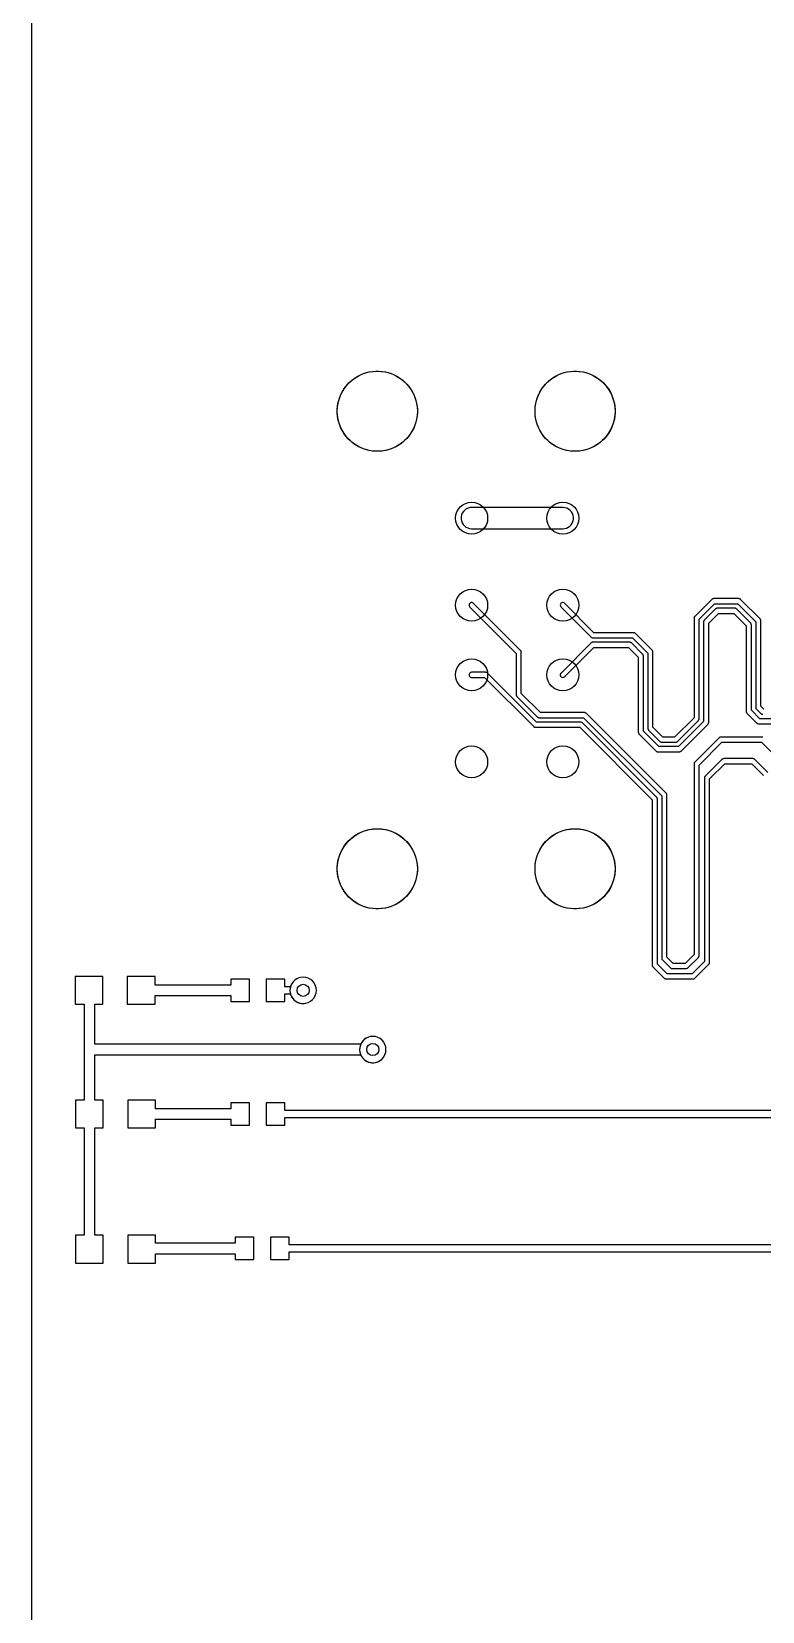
# Model space of a CAD drawing. Header units: millimetres. Extents: x 0 to 170, y 0 to 220.
# Drawn here: x 0 to 20.99, y 101.47 to 146.83 of the extents above; entities that cross this region are included whole.
import ezdxf

# ---------------------------------------------------------------- set-up
doc = ezdxf.new("R2010")
doc.units = ezdxf.units.MM

msp = doc.modelspace()

# ---------------------------------------------------------------- linework, layer by layer
at = {"layer": '16_copper'}
for points in [[(15.304, 132.558, 0.930834), (15.26, 133.165), (12.64, 133.165), (12.596, 133.162, 0.930834), (12.64, 132.555), (15.26, 132.555)], [(7.874, 118.928, 1), (7.726, 119.672), (7.678, 119.659, 0.876976), (7.825, 118.922)], [(9.874, 117.228, 1), (9.726, 117.972), (9.678, 117.959, 0.876976), (9.825, 117.222)]]:
    msp.add_lwpolyline(points, format="xyb", close=True, dxfattribs=at)
at = {"layer": '1_copper'}
for points in [[(21, 126.574), (19.8, 126.574), (19.79, 126.572), (19.78, 126.571, 0.073089), (19.761, 126.562), (19.76, 126.562), (19.759, 126.561), (19.757, 126.559), (19.748, 126.552), (19.048, 125.852), (19.042, 125.844), (19.036, 125.836, 0.073107), (19.028, 125.816), (19.028, 125.815), (19.028, 125.815), (19.028, 125.812), (19.027, 125.8), (19.027, 120.33), (18.77, 120.074), (18.43, 120.074), (18.248, 120.256), (18.248, 124.913), (18.246, 124.923), (18.245, 124.933, 0.073089), (18.236, 124.953), (18.236, 124.953), (18.235, 124.954), (18.233, 124.956), (18.226, 124.965), (15.939, 127.252), (15.932, 127.258), (15.924, 127.264, 0.073107), (15.904, 127.272), (15.903, 127.272), (15.902, 127.272), (15.899, 127.272), (15.888, 127.274), (14.618, 127.274), (14.067, 127.824), (14.067, 129.006), (14.066, 129.016), (14.065, 129.026, 0.073089), (14.056, 129.045), (14.055, 129.046), (14.055, 129.047), (14.053, 129.049), (14.046, 129.058), (12.692, 130.412), (12.675, 130.425, 0.770813), (12.578, 130.321), (12.588, 130.308), (13.92, 128.976), (13.92, 127.794), (13.922, 127.784), (13.923, 127.774, 0.073089), (13.932, 127.755), (13.932, 127.754), (13.932, 127.753), (13.934, 127.751), (13.942, 127.742), (14.536, 127.148), (14.543, 127.142), (14.551, 127.136, 0.073107), (14.571, 127.128), (14.572, 127.128), (14.573, 127.128), (14.576, 127.128), (14.588, 127.127), (15.857, 127.127), (18.101, 124.883), (18.101, 120.226), (18.102, 120.216), (18.103, 120.206, 0.073089), (18.112, 120.187), (18.112, 120.186), (18.113, 120.185), (18.115, 120.183), (18.122, 120.174), (18.348, 119.948), (18.356, 119.942), (18.364, 119.936, 0.073107), (18.384, 119.928), (18.385, 119.928), (18.385, 119.928), (18.388, 119.928), (18.4, 119.927), (18.8, 119.927), (18.81, 119.928), (18.82, 119.929, 0.073089), (18.839, 119.938), (18.84, 119.938), (18.841, 119.939), (18.843, 119.941), (18.852, 119.948), (19.152, 120.248), (19.158, 120.256), (19.164, 120.264, 0.073107), (19.172, 120.284), (19.172, 120.285), (19.172, 120.285), (19.172, 120.288), (19.174, 120.3), (19.174, 125.77), (19.83, 126.427), (20.97, 126.427), (21.427, 125.97)], [(21.03, 127.374), (20.948, 127.456), (20.948, 129.913), (20.946, 129.923), (20.945, 129.933, 0.073089), (20.936, 129.953), (20.936, 129.953), (20.935, 129.954), (20.933, 129.956), (20.926, 129.965), (20.365, 130.526), (20.358, 130.532), (20.35, 130.538, 0.073107), (20.33, 130.546), (20.329, 130.546), (20.328, 130.546), (20.325, 130.546), (20.314, 130.548), (19.587, 130.548), (19.577, 130.546), (19.567, 130.545, 0.073089), (19.547, 130.536), (19.547, 130.536), (19.546, 130.535), (19.544, 130.533), (19.535, 130.526), (19.048, 130.039), (19.042, 130.032), (19.036, 130.024, 0.073107), (19.028, 130.004), (19.028, 130.003), (19.028, 130.002), (19.028, 129.999), (19.027, 129.988), (19.027, 127.13), (18.47, 126.574), (18.13, 126.574), (17.848, 126.856), (17.848, 129.013), (17.846, 129.023), (17.845, 129.033, 0.073089), (17.836, 129.053), (17.836, 129.053), (17.835, 129.054), (17.833, 129.056), (17.826, 129.065), (17.342, 129.549), (17.335, 129.555), (17.327, 129.561, 0.073107), (17.307, 129.569), (17.306, 129.569), (17.305, 129.569), (17.302, 129.569), (17.291, 129.571), (16.153, 129.571), (15.312, 130.412), (15.295, 130.425, 0.770813), (15.198, 130.321), (15.208, 130.308), (16.071, 129.445), (16.079, 129.439), (16.087, 129.433, 0.073107), (16.107, 129.425), (16.108, 129.425), (16.108, 129.425), (16.111, 129.425), (16.123, 129.424), (17.26, 129.424), (17.701, 128.983), (17.701, 126.826), (17.702, 126.816), (17.703, 126.806, 0.073089), (17.712, 126.787), (17.712, 126.786), (17.713, 126.785), (17.715, 126.783), (17.722, 126.774), (18.048, 126.448), (18.056, 126.442), (18.064, 126.436, 0.073107), (18.084, 126.428), (18.085, 126.428), (18.085, 126.428), (18.088, 126.428), (18.1, 126.427), (18.5, 126.427), (18.51, 126.428), (18.52, 126.429, 0.073089), (18.539, 126.438), (18.54, 126.438), (18.541, 126.439), (18.543, 126.441), (18.552, 126.448), (19.152, 127.048), (19.158, 127.056), (19.164, 127.064, 0.073107), (19.172, 127.084), (19.172, 127.085), (19.172, 127.085), (19.172, 127.088), (19.174, 127.1), (19.174, 129.957), (19.617, 130.4), (20.283, 130.4), (20.8, 129.883), (20.8, 127.426), (20.802, 127.416), (20.803, 127.406, 0.073089), (20.812, 127.387), (20.812, 127.386), (20.813, 127.385), (20.815, 127.383), (20.822, 127.374), (20.948, 127.248), (20.956, 127.242), (20.964, 127.236, 0.073107), (20.984, 127.228), (20.985, 127.228), (20.985, 127.228), (20.988, 127.228), (21, 127.227)], [(21.683, 127.1), (20.917, 127.1), (20.674, 127.343), (20.674, 129.8), (20.672, 129.81), (20.671, 129.82, 0.073089), (20.662, 129.839), (20.662, 129.84), (20.661, 129.841), (20.659, 129.843), (20.652, 129.852), (20.252, 130.252), (20.244, 130.258), (20.236, 130.264, 0.073107), (20.216, 130.272), (20.215, 130.272), (20.215, 130.272), (20.212, 130.272), (20.2, 130.274), (19.7, 130.274), (19.69, 130.272), (19.68, 130.271, 0.073089), (19.661, 130.262), (19.66, 130.262), (19.659, 130.261), (19.657, 130.259), (19.648, 130.252), (19.322, 129.926), (19.316, 129.918), (19.31, 129.91, 0.073107), (19.302, 129.89), (19.302, 129.889), (19.302, 129.889), (19.302, 129.886), (19.3, 129.874), (19.3, 127.017), (18.583, 126.3), (18.017, 126.3), (17.573, 126.743), (17.573, 128.9), (17.572, 128.91), (17.571, 128.92, 0.073089), (17.562, 128.939), (17.562, 128.94), (17.561, 128.941), (17.559, 128.943), (17.552, 128.952), (17.229, 129.275), (17.221, 129.281), (17.213, 129.287, 0.073107), (17.193, 129.295), (17.192, 129.295), (17.192, 129.295), (17.189, 129.295), (17.177, 129.297), (16.123, 129.297), (16.113, 129.295), (16.103, 129.294, 0.073089), (16.084, 129.285), (16.083, 129.285), (16.082, 129.284), (16.08, 129.282), (16.071, 129.275), (15.208, 128.412), (15.195, 128.395, 0.770813), (15.299, 128.298), (15.312, 128.308), (16.153, 129.15), (17.147, 129.15), (17.427, 128.87), (17.427, 126.713), (17.428, 126.703), (17.429, 126.693, 0.073089), (17.438, 126.673), (17.438, 126.673), (17.439, 126.672), (17.441, 126.67), (17.448, 126.661), (17.935, 126.174), (17.942, 126.168), (17.95, 126.162, 0.073107), (17.97, 126.154), (17.971, 126.154), (17.972, 126.154), (17.975, 126.154), (17.986, 126.153), (18.614, 126.153), (18.623, 126.154), (18.633, 126.155, 0.073089), (18.653, 126.164), (18.653, 126.164), (18.654, 126.165), (18.656, 126.167), (18.665, 126.174), (19.426, 126.935), (19.432, 126.942), (19.438, 126.95, 0.073107), (19.446, 126.97), (19.446, 126.971), (19.446, 126.972), (19.446, 126.975), (19.448, 126.987), (19.448, 129.844), (19.73, 130.126), (20.17, 130.126), (20.527, 129.77), (20.527, 127.312), (20.528, 127.303), (20.529, 127.293, 0.073089), (20.538, 127.273), (20.538, 127.273), (20.539, 127.272), (20.541, 127.27), (20.548, 127.261), (20.835, 126.974), (20.842, 126.968), (20.85, 126.962, 0.073107), (20.87, 126.954), (20.871, 126.954), (20.872, 126.954), (20.875, 126.954), (20.887, 126.953), (21.713, 126.953)], [(21.152, 125.552), (20.772, 125.932), (20.764, 125.938), (20.756, 125.944, 0.073107), (20.736, 125.952), (20.735, 125.952), (20.735, 125.952), (20.732, 125.952), (20.72, 125.954), (19.88, 125.954), (19.87, 125.952), (19.86, 125.951, 0.073089), (19.841, 125.942), (19.84, 125.942), (19.839, 125.941), (19.837, 125.939), (19.828, 125.932), (19.348, 125.452), (19.342, 125.444), (19.336, 125.436, 0.073107), (19.328, 125.416), (19.328, 125.415), (19.328, 125.415), (19.328, 125.412), (19.326, 125.4), (19.326, 120.13), (18.97, 119.774), (18.254, 119.774), (17.974, 120.054), (17.974, 124.8), (17.972, 124.81), (17.971, 124.82, 0.073089), (17.962, 124.839), (17.962, 124.84), (17.961, 124.841), (17.959, 124.843), (17.952, 124.852), (15.826, 126.978), (15.818, 126.984), (15.81, 126.99, 0.073107), (15.79, 126.998), (15.789, 126.998), (15.789, 126.998), (15.786, 126.998), (15.774, 127), (14.504, 127), (13.092, 128.412), (13.084, 128.418), (13.076, 128.424, 0.073107), (13.056, 128.432), (13.055, 128.432), (13.055, 128.432), (13.052, 128.432), (13.04, 128.434), (12.64, 128.434), (12.619, 128.43, 0.770822), (12.624, 128.288), (12.64, 128.287), (13.01, 128.287), (14.422, 126.874), (14.43, 126.868), (14.438, 126.862, 0.073107), (14.458, 126.854), (14.459, 126.854), (14.459, 126.854), (14.462, 126.854), (14.474, 126.853), (15.744, 126.853), (17.826, 124.77), (17.826, 120.023), (17.828, 120.014), (17.829, 120.004, 0.073089), (17.838, 119.984), (17.838, 119.983), (17.839, 119.983), (17.841, 119.981), (17.848, 119.971), (18.171, 119.648), (18.179, 119.642), (18.187, 119.636, 0.073107), (18.207, 119.628), (18.208, 119.628), (18.209, 119.628), (18.211, 119.628), (18.223, 119.627), (19, 119.627), (19.01, 119.628), (19.02, 119.629, 0.073089), (19.039, 119.638), (19.04, 119.638), (19.041, 119.639), (19.043, 119.641), (19.052, 119.648), (19.452, 120.048), (19.458, 120.056), (19.464, 120.064, 0.073107), (19.472, 120.084), (19.472, 120.085), (19.472, 120.085), (19.472, 120.088), (19.474, 120.1), (19.474, 125.37), (19.91, 125.806), (20.69, 125.806), (21.027, 125.47)], [(45.541, 97.9), (27.621, 115.821), (27.615, 115.825), (27.61, 115.83, 0.125734), (27.564, 115.849), (27.556, 115.85), (27.553, 115.85), (27.552, 115.85), (27.55, 115.85), (7.275, 115.85), (7.275, 116.072), (6.74, 116.072), (6.74, 115.428), (7.275, 115.428), (7.275, 115.65), (27.509, 115.65), (45.429, 97.729)]]:
    msp.add_lwpolyline(points, format="xyb", dxfattribs=at)
for points in [[(1.26, 116.15), (1.26, 115.35), (1.508, 115.35), (1.508, 112.27), (1.26, 112.27), (1.26, 111.47), (2.06, 111.47), (2.06, 112.27), (1.812, 112.27), (1.812, 115.35), (2.06, 115.35), (2.06, 116.15), (1.812, 116.15), (1.812, 117.448), (9.454, 117.448), (9.46, 117.432, 1), (10.14, 117.768), (10.115, 117.811, 0.577351), (9.46, 117.768), (9.454, 117.752), (1.812, 117.752), (1.812, 118.9), (2.05, 118.9), (2.05, 119.7), (1.25, 119.7), (1.25, 118.9), (1.508, 118.9), (1.508, 116.15)], [(7.874, 118.928, 1), (7.726, 119.672), (7.678, 119.659, 0.233169), (7.441, 119.422), (7.435, 119.4), (7.275, 119.4), (7.275, 119.622), (6.74, 119.622), (6.74, 118.978), (7.275, 118.978), (7.275, 119.2), (7.435, 119.2), (7.441, 119.178, 0.339454), (7.825, 118.922)], [(46.521, 95.802, 0.546726), (46.58, 95.96), (46.571, 95.971), (30.581, 111.961), (30.575, 111.965), (30.57, 111.97, 0.125734), (30.524, 111.989), (30.516, 111.99), (30.513, 111.99), (30.512, 111.99), (30.51, 111.99), (7.395, 111.99), (7.395, 112.212), (6.86, 112.212), (6.86, 111.568), (7.395, 111.568), (7.395, 111.79), (30.469, 111.79), (46.429, 95.829), (46.449, 95.814, 0.125733), (46.497, 95.8)]]:
    msp.add_lwpolyline(points, format="xyb", close=True, dxfattribs=at)
for points in [[(3.55, 119.148), (5.725, 119.148), (5.725, 118.978), (6.26, 118.978), (6.26, 119.622), (5.725, 119.622), (5.725, 119.452), (3.55, 119.452), (3.55, 119.7), (2.75, 119.7), (2.75, 118.9), (3.55, 118.9)], [(3.56, 115.598), (5.725, 115.598), (5.725, 115.428), (6.26, 115.428), (6.26, 116.072), (5.725, 116.072), (5.725, 115.902), (3.56, 115.902), (3.56, 116.15), (2.76, 116.15), (2.76, 115.35), (3.56, 115.35)], [(3.56, 111.738), (5.845, 111.738), (5.845, 111.568), (6.38, 111.568), (6.38, 112.212), (5.845, 112.212), (5.845, 112.042), (3.56, 112.042), (3.56, 112.27), (2.76, 112.27), (2.76, 111.47), (3.56, 111.47)]]:
    msp.add_lwpolyline(points, close=True, dxfattribs=at)
at = {"layer": 'drills_NPTH'}
for centre in [(9.93, 135.93), (15.61, 135.93), (9.93, 122.79), (15.61, 122.79)]:
    msp.add_circle(centre, 1.15, dxfattribs=at)
at = {"layer": 'drills_PTH'}
for centre in [(12.64, 132.86), (15.26, 132.86), (12.64, 130.36), (15.26, 130.36), (12.64, 128.36), (15.26, 128.36), (12.64, 125.86), (15.26, 125.86)]:
    msp.add_circle(centre, 0.46, dxfattribs=at)
at = {"layer": 'drills_via_1_16'}
for centre in [(7.8, 119.3), (9.8, 117.6)]:
    msp.add_circle(centre, 0.175, dxfattribs=at)
at = {"layer": 'holes'}
for points in [[(9.885, 134.78), (9.795, 134.787), (9.705, 134.801), (9.618, 134.822), (9.532, 134.85), (9.448, 134.885), (9.368, 134.926), (9.291, 134.973), (9.217, 135.026), (9.149, 135.085), (9.085, 135.149), (9.026, 135.217), (8.973, 135.291), (8.926, 135.368), (8.885, 135.448), (8.85, 135.532), (8.822, 135.618), (8.801, 135.705), (8.787, 135.795), (8.78, 135.885), (8.78, 135.975), (8.787, 136.065), (8.801, 136.155), (8.822, 136.242), (8.85, 136.328), (8.885, 136.412), (8.926, 136.492), (8.973, 136.569), (9.026, 136.643), (9.085, 136.711), (9.149, 136.775), (9.217, 136.834), (9.291, 136.887), (9.368, 136.934), (9.448, 136.975), (9.532, 137.01), (9.618, 137.038), (9.705, 137.059), (9.795, 137.073), (9.885, 137.08), (9.975, 137.08), (10.065, 137.073), (10.155, 137.059), (10.242, 137.038), (10.328, 137.01), (10.412, 136.975), (10.492, 136.934), (10.569, 136.887), (10.643, 136.834), (10.711, 136.775), (10.775, 136.711), (10.834, 136.643), (10.887, 136.569), (10.934, 136.492), (10.975, 136.412), (11.01, 136.328), (11.038, 136.242), (11.059, 136.155), (11.073, 136.065), (11.08, 135.975), (11.08, 135.885), (11.073, 135.795), (11.059, 135.705), (11.038, 135.618), (11.01, 135.532), (10.975, 135.448), (10.934, 135.368), (10.887, 135.291), (10.834, 135.217), (10.775, 135.149), (10.711, 135.085), (10.643, 135.026), (10.569, 134.973), (10.492, 134.926), (10.412, 134.885), (10.328, 134.85), (10.242, 134.822), (10.155, 134.801), (10.065, 134.787), (9.975, 134.78), (9.885, 134.78)], [(15.565, 134.78), (15.475, 134.787), (15.385, 134.801), (15.298, 134.822), (15.212, 134.85), (15.128, 134.885), (15.048, 134.926), (14.971, 134.973), (14.897, 135.026), (14.829, 135.085), (14.765, 135.149), (14.706, 135.217), (14.653, 135.291), (14.606, 135.368), (14.565, 135.448), (14.53, 135.532), (14.502, 135.618), (14.481, 135.705), (14.467, 135.795), (14.46, 135.885), (14.46, 135.975), (14.467, 136.065), (14.481, 136.155), (14.502, 136.242), (14.53, 136.328), (14.565, 136.412), (14.606, 136.492), (14.653, 136.569), (14.706, 136.643), (14.765, 136.711), (14.829, 136.775), (14.897, 136.834), (14.971, 136.887), (15.048, 136.934), (15.128, 136.975), (15.212, 137.01), (15.298, 137.038), (15.385, 137.059), (15.475, 137.073), (15.565, 137.08), (15.655, 137.08), (15.745, 137.073), (15.835, 137.059), (15.922, 137.038), (16.008, 137.01), (16.092, 136.975), (16.172, 136.934), (16.249, 136.887), (16.323, 136.834), (16.391, 136.775), (16.455, 136.711), (16.514, 136.643), (16.567, 136.569), (16.614, 136.492), (16.655, 136.412), (16.69, 136.328), (16.718, 136.242), (16.739, 136.155), (16.753, 136.065), (16.76, 135.975), (16.76, 135.885), (16.753, 135.795), (16.739, 135.705), (16.718, 135.618), (16.69, 135.532), (16.655, 135.448), (16.614, 135.368), (16.567, 135.291), (16.514, 135.217), (16.455, 135.149), (16.391, 135.085), (16.323, 135.026), (16.249, 134.973), (16.172, 134.926), (16.092, 134.885), (16.008, 134.85), (15.922, 134.822), (15.835, 134.801), (15.745, 134.787), (15.655, 134.78), (15.565, 134.78)], [(9.885, 121.64), (9.795, 121.647), (9.705, 121.661), (9.618, 121.682), (9.532, 121.71), (9.448, 121.745), (9.368, 121.786), (9.291, 121.833), (9.217, 121.886), (9.149, 121.945), (9.085, 122.009), (9.026, 122.077), (8.973, 122.151), (8.926, 122.228), (8.885, 122.308), (8.85, 122.392), (8.822, 122.478), (8.801, 122.565), (8.787, 122.655), (8.78, 122.745), (8.78, 122.835), (8.787, 122.925), (8.801, 123.015), (8.822, 123.102), (8.85, 123.188), (8.885, 123.272), (8.926, 123.352), (8.973, 123.429), (9.026, 123.503), (9.085, 123.571), (9.149, 123.635), (9.217, 123.694), (9.291, 123.747), (9.368, 123.794), (9.448, 123.835), (9.532, 123.87), (9.618, 123.898), (9.705, 123.919), (9.795, 123.933), (9.885, 123.94), (9.975, 123.94), (10.065, 123.933), (10.155, 123.919), (10.242, 123.898), (10.328, 123.87), (10.412, 123.835), (10.492, 123.794), (10.569, 123.747), (10.643, 123.694), (10.711, 123.635), (10.775, 123.571), (10.834, 123.503), (10.887, 123.429), (10.934, 123.352), (10.975, 123.272), (11.01, 123.188), (11.038, 123.102), (11.059, 123.015), (11.073, 122.925), (11.08, 122.835), (11.08, 122.745), (11.073, 122.655), (11.059, 122.565), (11.038, 122.478), (11.01, 122.392), (10.975, 122.308), (10.934, 122.228), (10.887, 122.151), (10.834, 122.077), (10.775, 122.009), (10.711, 121.945), (10.643, 121.886), (10.569, 121.833), (10.492, 121.786), (10.412, 121.745), (10.328, 121.71), (10.242, 121.682), (10.155, 121.661), (10.065, 121.647), (9.975, 121.64), (9.885, 121.64)], [(15.565, 121.64), (15.475, 121.647), (15.385, 121.661), (15.298, 121.682), (15.212, 121.71), (15.128, 121.745), (15.048, 121.786), (14.971, 121.833), (14.897, 121.886), (14.829, 121.945), (14.765, 122.009), (14.706, 122.077), (14.653, 122.151), (14.606, 122.228), (14.565, 122.308), (14.53, 122.392), (14.502, 122.478), (14.481, 122.565), (14.467, 122.655), (14.46, 122.745), (14.46, 122.835), (14.467, 122.925), (14.481, 123.015), (14.502, 123.102), (14.53, 123.188), (14.565, 123.272), (14.606, 123.352), (14.653, 123.429), (14.706, 123.503), (14.765, 123.571), (14.829, 123.635), (14.897, 123.694), (14.971, 123.747), (15.048, 123.794), (15.128, 123.835), (15.212, 123.87), (15.298, 123.898), (15.385, 123.919), (15.475, 123.933), (15.565, 123.94), (15.655, 123.94), (15.745, 123.933), (15.835, 123.919), (15.922, 123.898), (16.008, 123.87), (16.092, 123.835), (16.172, 123.794), (16.249, 123.747), (16.323, 123.694), (16.391, 123.635), (16.455, 123.571), (16.514, 123.503), (16.567, 123.429), (16.614, 123.352), (16.655, 123.272), (16.69, 123.188), (16.718, 123.102), (16.739, 123.015), (16.753, 122.925), (16.76, 122.835), (16.76, 122.745), (16.753, 122.655), (16.739, 122.565), (16.718, 122.478), (16.69, 122.392), (16.655, 122.308), (16.614, 122.228), (16.567, 122.151), (16.514, 122.077), (16.455, 122.009), (16.391, 121.945), (16.323, 121.886), (16.249, 121.833), (16.172, 121.786), (16.092, 121.745), (16.008, 121.71), (15.922, 121.682), (15.835, 121.661), (15.745, 121.647), (15.655, 121.64), (15.565, 121.64)]]:
    msp.add_lwpolyline(points, close=True, dxfattribs=at)
at = {"layer": 'outline'}
msp.add_lwpolyline([(0, 0), (170, 0), (170, 220), (0, 220), (0, 0)], close=True, dxfattribs=at)

doc.saveas('drawing.dxf')
